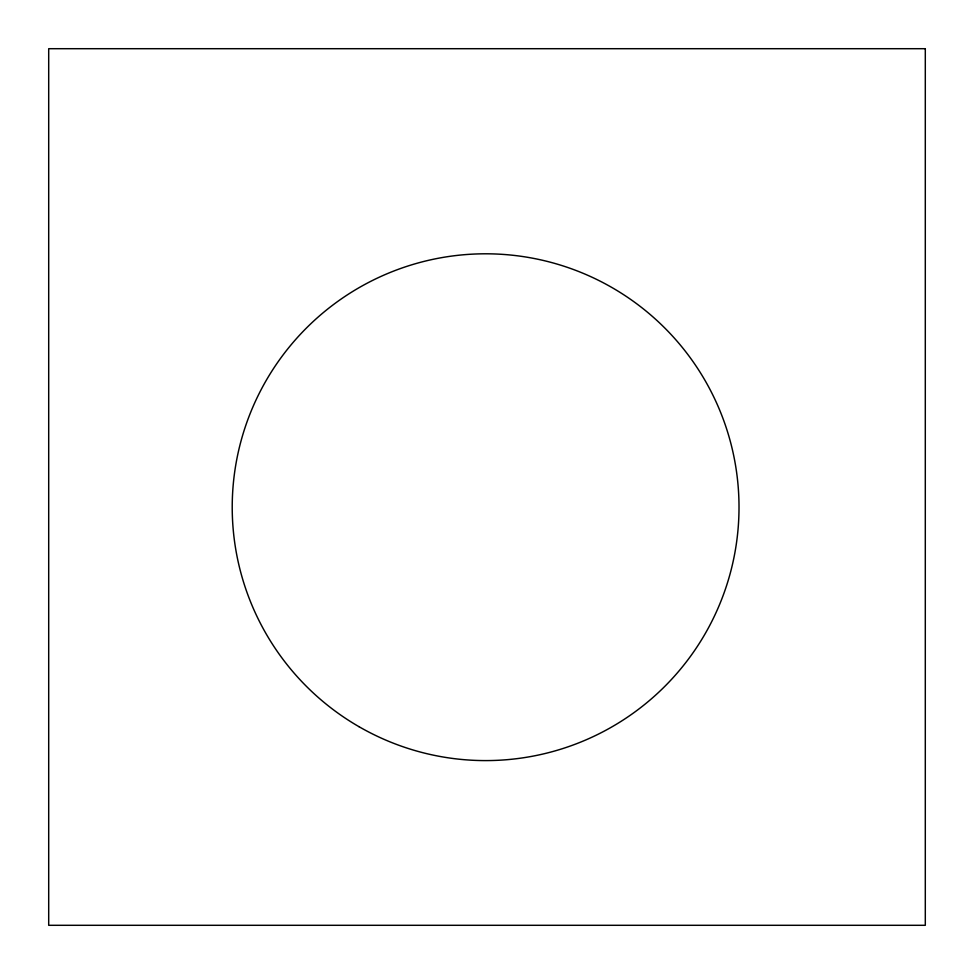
<?xml version="1.0" encoding="UTF-8"?>
<svg xmlns="http://www.w3.org/2000/svg" width="974" height="974" viewBox="0 0 974 974"><rect width="100%" height="100%" fill="white"/><g stroke="black" fill="none" stroke-linecap="round" stroke-linejoin="round"><path stroke-width="1.46" d="M925.3 48.7L48.7 48.7L48.7 925.3L925.3 925.3L925.3 48.7M358.919 726.641A253.386 253.386 0 0 0 739.01 507.198A253.386 253.386 0 0 0 358.919 287.756A253.386 253.386 0 0 0 358.919 726.641"/></g></svg>
